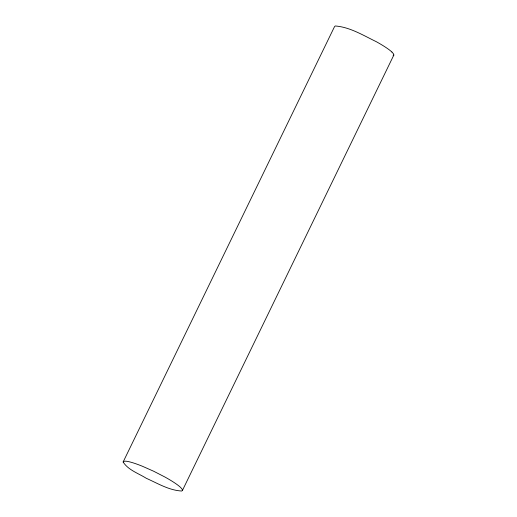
<?xml version="1.0" encoding="UTF-8"?>
<svg xmlns="http://www.w3.org/2000/svg" width="517" height="517" viewBox="0 0 517 517"><rect width="100%" height="100%" fill="white"/><g stroke="black" fill="none" stroke-linecap="round" stroke-linejoin="round"><path stroke-width="0.78" d="M391.912 52.036L393.443 53.774L393.864 55.009L182.482 490.336L181.745 491.027C169.078 490.355 157.601 483.337 146.227 478.251C138.44 473.359 128.158 470.024 123.136 461.991L334.518 26.664L335.255 25.973C349.964 27.097 363.238 35.369 376.292 41.69A32.959 4.815 25.9 0 1 391.912 52.036M393.127 55.7L393.864 55.009M123.136 461.991L123.873 461.3L125.709 461.177A32.965 4.815 25.9 0 1 142.201 466.166L153.614 471.213L164.91 477.017A32.959 4.815 25.9 0 1 180.53 487.363L182.062 489.095L182.482 490.336"/></g></svg>
